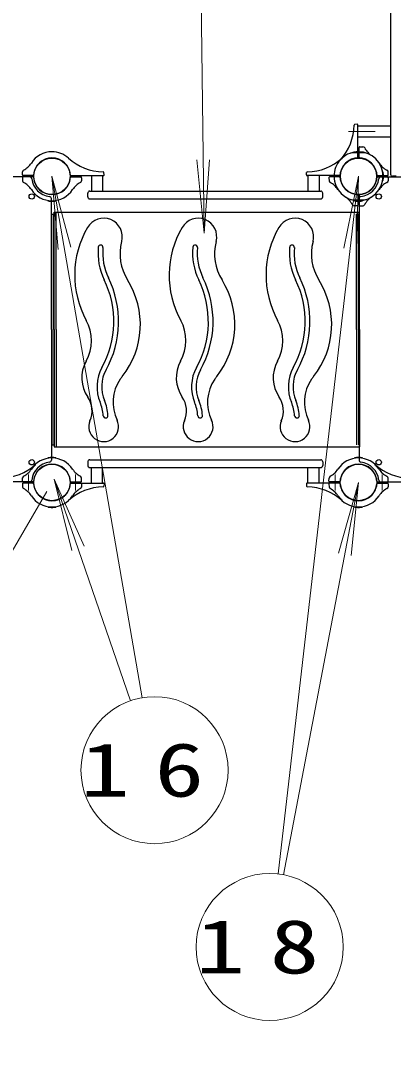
# Model space of a CAD drawing. Units: millimetres on the paper. Extents: x -385 to 0, y -594 to 267.
# Drawn here: x -261.36 to -246.15, y 127.79 to 169.67 of the extents above; entities that cross this region are included whole.
import ezdxf

# ---------------------------------------------------------------- set-up
doc = ezdxf.new("R2010")
doc.units = ezdxf.units.MM
doc.linetypes.add('USER2', pattern=[6, 3, -1, 1, -1])
doc.layers.add('LY_1', color=7, linetype='Continuous', lineweight=25)
doc.styles.add('ＭＳ ゴシック', font='')
doc.styles.get('ＭＳ ゴシック').set_extended_font_data('MS Gothic')

msp = doc.modelspace()

# ---------------------------------------------------------------- linework, layer by layer
at = {"layer": 'LY_1'}
for p, q in [((-246.267, 175.728), (-246.267, 163.395)), ((-247.636, 165.436), (-247.723, 165.431)), ((-247.601, 164.093), (-247.601, 165.403)), ((-247.601, 165.372), (-246.267, 165.372)), ((-247.601, 164.918), (-246.267, 164.918)), ((-247.551, 164.093), (-247.551, 164.486)), ((-247.516, 164.519), (-247.395, 164.515)), ((-261.283, 163.371), (-261.279, 163.492)), ((-257.952, 163.372), (-257.956, 163.459)), ((-249.7, 163.372), (-249.695, 163.459)), ((-246.59, 163.478), (-246.587, 163.478)), ((-246.369, 163.371), (-246.373, 163.492)), ((-260.857, 163.287), (-266.326, 163.287)), ((-261.283, 163.252), (-261.278, 163.121)), ((-260.857, 163.337), (-261.25, 163.337)), ((-259.295, 163.337), (-257.985, 163.337)), ((-259.295, 163.287), (-258.902, 163.287)), ((-258.869, 163.252), (-258.873, 163.131)), ((-258.469, 163.337), (-258.469, 162.703)), ((-258.016, 163.337), (-258.016, 162.703)), ((-248.357, 163.337), (-249.667, 163.337)), ((-249.636, 163.337), (-249.636, 162.703)), ((-249.182, 163.337), (-249.182, 162.703)), ((-248.783, 163.252), (-248.779, 163.131)), ((-248.357, 163.287), (-248.75, 163.287)), ((-246.795, 163.337), (-246.402, 163.337)), ((-246.795, 163.287), (-237.576, 163.287)), ((-246.59, 163.145), (-246.587, 163.145)), ((-246.369, 163.252), (-246.373, 163.121)), ((-246.034, 163.312), (-246.184, 163.312)), ((-258.617, 162.47), (-258.617, 162.62)), ((-258.534, 162.703), (-249.117, 162.703)), ((-249.034, 162.47), (-249.034, 162.62)), ((-247.601, 162.531), (-247.601, 162.138)), ((-247.551, 162.531), (-247.551, 157.062)), ((-260.242, 162.326), (-260.242, 162.323)), ((-260.101, 157.062), (-260.101, 162.402)), ((-259.909, 162.326), (-259.909, 162.323)), ((-258.534, 162.387), (-249.117, 162.387)), ((-247.635, 162.105), (-247.756, 162.109)), ((-247.742, 162.326), (-247.742, 162.323)), ((-247.516, 162.105), (-247.385, 162.109)), ((-247.409, 162.326), (-247.409, 162.323)), ((-260.076, 161.77), (-260.001, 161.77)), ((-260.076, 157.062), (-260.076, 161.77)), ((-260.001, 157.062), (-260.001, 161.77)), ((-259.989, 157.062), (-259.989, 161.853)), ((-259.989, 161.853), (-247.535, 161.853)), ((-259.911, 157.062), (-259.911, 161.853)), ((-247.576, 161.77), (-247.651, 161.77)), ((-247.651, 157.062), (-247.651, 161.77)), ((-247.576, 157.062), (-247.576, 161.77)), ((-247.535, 157.062), (-247.535, 161.853)), ((-260.101, 157.062), (-260.101, 151.722)), ((-260.076, 157.062), (-260.076, 152.353)), ((-260.001, 157.062), (-260.001, 152.353)), ((-259.989, 157.062), (-259.989, 152.27)), ((-259.911, 157.062), (-259.911, 152.27)), ((-247.651, 157.062), (-247.651, 152.353)), ((-247.576, 157.062), (-247.576, 152.353)), ((-247.551, 157.062), (-247.551, 151.722)), ((-247.535, 157.062), (-247.535, 152.27)), ((-260.076, 152.353), (-260.001, 152.353)), ((-259.989, 152.27), (-247.535, 152.27)), ((-260.242, 151.798), (-260.242, 151.8)), ((-259.909, 151.798), (-259.909, 151.8)), ((-258.617, 151.653), (-258.617, 151.503)), ((-258.534, 151.737), (-249.117, 151.737)), ((-249.034, 151.653), (-249.034, 151.503)), ((-247.742, 151.798), (-247.742, 151.8)), ((-247.409, 151.798), (-247.409, 151.8)), ((-258.534, 151.42), (-249.117, 151.42)), ((-258.469, 150.787), (-258.469, 151.42)), ((-258.016, 150.787), (-258.016, 151.42)), ((-249.636, 150.787), (-249.636, 151.42)), ((-249.182, 150.787), (-249.182, 151.42)), ((-260.857, 150.837), (-266.326, 150.837)), ((-261.283, 150.871), (-261.278, 151.002)), ((-260.857, 150.787), (-261.25, 150.787)), ((-259.295, 150.837), (-258.902, 150.837)), ((-259.295, 150.787), (-257.985, 150.787)), ((-258.869, 150.871), (-258.873, 150.992)), ((-248.357, 150.787), (-249.667, 150.787)), ((-248.783, 150.871), (-248.779, 150.992)), ((-248.357, 150.837), (-248.75, 150.837)), ((-246.795, 150.837), (-237.576, 150.837)), ((-246.795, 150.787), (-246.402, 150.787)), ((-246.369, 150.871), (-246.373, 151.002)), ((-261.283, 150.752), (-261.279, 150.631)), ((-258.869, 150.752), (-258.873, 150.621)), ((-257.952, 150.752), (-257.956, 150.664)), ((-249.7, 150.752), (-249.695, 150.664)), ((-248.783, 150.752), (-248.778, 150.621)), ((-246.369, 150.752), (-246.373, 150.631)), ((-260.242, 149.826), (-260.242, 149.823)), ((-259.909, 149.826), (-259.909, 149.823)), ((-247.742, 149.826), (-247.742, 149.823)), ((-247.409, 149.826), (-247.409, 149.823))]:
    msp.add_line(p, q, dxfattribs=at)
at = {"layer": 'LY_1', "lineweight": 13}
for p, q in [((-254.001, 171.425), (-253.876, 160.991)), ((-253.876, 160.991), (-254.173, 163.977)), ((-253.876, 160.991), (-253.65, 163.983)), ((-260.076, 163.312), (-259.825, 160.322)), ((-260.076, 163.312), (-259.31, 160.411)), ((-256.403, 142.024), (-260.076, 163.312)), ((-250.853, 134.829), (-247.576, 163.312)), ((-247.576, 163.312), (-248.177, 160.373)), ((-247.576, 163.312), (-247.658, 160.313)), ((-259.992, 150.947), (-259.264, 148.037)), ((-259.992, 150.947), (-258.77, 148.207)), ((-256.872, 141.903), (-259.992, 150.947)), ((-250.633, 134.795), (-247.576, 150.812)), ((-247.576, 150.812), (-248.393, 147.925)), ((-247.576, 150.812), (-247.879, 147.827))]:
    msp.add_line(p, q, dxfattribs=at)
at = {"layer": 'LY_1', "linetype": 'USER2', "lineweight": 13}
for p, q in [((-247.982, 165.145), (-246.896, 165.145)), ((-247.244, 164.27), (-247.908, 164.27)), ((-247.244, 162.353), (-247.908, 162.353)), ((-261.034, 150.48), (-261.034, 151.144)), ((-259.117, 150.48), (-259.117, 151.144)), ((-248.534, 150.48), (-248.534, 151.144)), ((-246.617, 150.48), (-246.617, 151.144)), ((-260.288, 150.446), (-274.79, 125.408))]:
    msp.add_line(p, q, dxfattribs=at)
at = {"layer": 'LY_1'}
for centre, radius in [((-260.076, 163.312), 0.743), ((-247.576, 163.312), 0.743), ((-260.901, 162.487), 0.108), ((-246.751, 162.487), 0.108), ((-260.901, 151.637), 0.108), ((-246.751, 151.637), 0.108), ((-260.076, 150.812), 0.743), ((-247.576, 150.812), 0.743)]:
    msp.add_circle(centre, radius, dxfattribs=at)
at = {"layer": 'LY_1', "lineweight": 13}
for centre in [(-255.893, 139.067), (-251.196, 131.849)]:
    msp.add_circle(centre, 3, dxfattribs=at)
at = {"layer": 'LY_1'}
for centre, radius, start, end in [((-247.634, 165.403), 0.0333, 0, 93), ((-249.921, 165.44), 2.167, 317.7828, 358.9158), ((-247.721, 165.398), 0.0333, 93, 178.9159), ((-260.076, 163.312), 1, 90, 147.2728), ((-260.076, 163.312), 1, 47.7828, 90), ((-247.576, 163.312), 1, 90, 132.2172), ((-247.576, 163.312), 1, 0, 90), ((-247.517, 164.486), 0.0333, 88, 180), ((-247.398, 164.431), 0.0833, 27.4588, 88), ((-246.585, 164.854), 0.833, 207.4588, 237.2728), ((-261.618, 164.303), 0.833, 297.4588, 327.2728), ((-260.076, 163.312), 0.75, 90, 175.7293), ((-260.076, 163.312), 0.75, 4.2707, 90), ((-257.948, 165.657), 2.167, 227.7828, 268.9158), ((-249.704, 165.657), 2.167, 271.0842, 312.2172), ((-247.576, 163.312), 1, 137.7828, 180), ((-247.576, 163.312), 0.75, 90, 180), ((-247.634, 164.093), 0.0333, 274.2707, 0), ((-247.576, 163.312), 0.75, 0, 90), ((-247.517, 164.093), 0.0333, 180, 265.7293), ((-246.033, 164.303), 0.833, 212.7272, 242.5412), ((-261.25, 163.37), 0.0333, 178, 270), ((-261.195, 163.49), 0.0833, 117.4588, 178), ((-260.857, 163.37), 0.0333, 270, 355.7293), ((-259.295, 163.37), 0.0333, 184.2707, 270), ((-257.99, 163.457), 0.0333, 3, 88.9159), ((-257.985, 163.37), 0.0333, 270, 3), ((-249.667, 163.37), 0.0333, 177, 270), ((-249.662, 163.457), 0.0333, 91.0841, 177), ((-248.357, 163.37), 0.0333, 270, 355.7293), ((-246.795, 163.37), 0.0333, 184.2707, 270), ((-246.587, 163.462), 0.0167, 8.6269, 90), ((-247.576, 163.312), 1.017, 0, 8.6269), ((-246.456, 163.49), 0.0833, 2, 62.5412), ((-246.402, 163.37), 0.0333, 270, 2), ((-246.184, 163.395), 0.0833, 180, 270), ((-261.25, 163.253), 0.0333, 90, 182), ((-261.195, 163.134), 0.0833, 182, 242.5412), ((-261.618, 162.321), 0.833, 32.7272, 62.5412), ((-260.986, 163.203), 0.0833, 6.7872, 90), ((-260.076, 163.312), 0.833, 186.7872, 263.2128), ((-260.857, 163.253), 0.0333, 4.2707, 90), ((-260.076, 163.312), 0.75, 184.2707, 270), ((-260.076, 163.312), 0.75, 270, 355.7293), ((-259.295, 163.253), 0.0333, 90, 175.7293), ((-258.533, 162.321), 0.833, 117.4588, 147.2728), ((-258.956, 163.134), 0.0833, 297.4588, 358), ((-258.902, 163.253), 0.0333, 358, 90), ((-248.75, 163.253), 0.0333, 90, 182), ((-248.695, 163.134), 0.0833, 182, 242.5412), ((-249.118, 162.321), 0.833, 32.7272, 62.5412), ((-247.576, 163.312), 1, 180, 270), ((-248.357, 163.253), 0.0333, 4.2707, 90), ((-247.576, 163.312), 0.75, 180, 270), ((-247.576, 163.312), 1, 270, 0), ((-247.576, 163.312), 0.75, 270, 0), ((-247.576, 163.312), 0.833, 276.7872, 353.2128), ((-246.795, 163.253), 0.0333, 90, 175.7293), ((-246.666, 163.203), 0.0833, 90, 173.2128), ((-246.033, 162.321), 0.833, 117.4588, 147.2728), ((-246.587, 163.162), 0.0167, 270, 351.3731), ((-247.576, 163.312), 1.017, 351.3731, 0), ((-246.456, 163.134), 0.0833, 297.4588, 358), ((-246.402, 163.253), 0.0333, 358, 90), ((-260.076, 163.312), 1, 212.7272, 270), ((-260.076, 163.312), 1, 270, 327.2728), ((-258.534, 162.62), 0.0833, 90, 180), ((-249.117, 162.62), 0.0833, 0, 90), ((-247.634, 162.531), 0.0333, 0, 85.7293), ((-247.517, 162.531), 0.0333, 94.2707, 180), ((-260.226, 162.323), 0.0167, 180, 261.3731), ((-260.076, 163.312), 1.017, 261.3731, 270), ((-260.184, 162.402), 0.0833, 0, 83.2128), ((-260.076, 163.312), 1.017, 270, 278.6269), ((-259.926, 162.323), 0.0167, 278.6269, 0), ((-258.534, 162.47), 0.0833, 180, 270), ((-249.117, 162.47), 0.0833, 270, 0), ((-248.567, 161.769), 0.833, 27.4588, 57.2728), ((-247.754, 162.192), 0.0833, 207.4588, 268), ((-247.726, 162.323), 0.0167, 180, 261.3731), ((-247.576, 163.312), 1.017, 261.3731, 270), ((-247.634, 162.138), 0.0333, 268, 0), ((-247.576, 163.312), 1.017, 270, 278.6269), ((-247.467, 162.402), 0.0833, 96.7872, 180), ((-247.517, 162.138), 0.0333, 180, 272), ((-247.426, 162.323), 0.0167, 278.6269, 0), ((-247.398, 162.192), 0.0833, 272, 332.5412), ((-246.585, 161.769), 0.833, 122.7272, 152.5412), ((-257.969, 160.839), 0.76, 345.2876, 149.7706), ((-254.116, 160.839), 0.76, 345.2876, 149.7706), ((-250.166, 160.839), 0.76, 345.2876, 149.7706), ((-255.293, 159.279), 3.858, 149.7706, 208.6447), ((-251.439, 159.279), 3.858, 149.7706, 208.6447), ((-247.49, 159.279), 3.858, 149.7706, 208.6447), ((-255.725, 160.173), 2.474, 174.2979, 206.1042), ((-258.091, 160.409), 0.0956, 354.2979, 174.2979), ((-255.304, 160.139), 1.996, 165.2876, 212.0947), ((-251.871, 160.173), 2.474, 174.2979, 206.1042), ((-254.238, 160.409), 0.0956, 354.2979, 174.2979), ((-251.45, 160.139), 1.996, 165.2876, 212.0947), ((-247.922, 160.173), 2.474, 174.2979, 206.1042), ((-250.288, 160.409), 0.0956, 354.2979, 174.2979), ((-247.501, 160.139), 1.996, 165.2876, 212.0947), ((-255.725, 160.173), 2.282, 174.2979, 206.1042), ((-251.871, 160.173), 2.282, 174.2979, 206.1042), ((-247.922, 160.173), 2.282, 174.2979, 206.1042), ((-261.425, 157.38), 4.065, 330.9492, 26.1042), ((-257.572, 157.38), 4.065, 330.9492, 26.1042), ((-253.622, 157.38), 4.065, 330.9492, 26.1042), ((-261.425, 157.38), 3.874, 330.9492, 26.1042), ((-259.89, 157.262), 3.418, 321.5643, 32.0947), ((-257.572, 157.38), 3.874, 330.9492, 26.1042), ((-256.037, 157.262), 3.418, 321.5643, 32.0947), ((-253.622, 157.38), 3.874, 330.9492, 26.1042), ((-252.087, 157.262), 3.418, 321.5643, 32.0947), ((-260.192, 156.603), 1.725, 330.8927, 28.6447), ((-256.339, 156.603), 1.725, 330.8927, 28.6447), ((-252.389, 156.603), 1.725, 330.8927, 28.6447), ((-257.466, 155.085), 1.395, 150.8927, 214.4313), ((-256.625, 154.714), 1.617, 150.9492, 202.9471), ((-256.625, 154.714), 1.426, 150.9492, 202.9471), ((-253.613, 155.085), 1.395, 150.8927, 214.4313), ((-252.771, 154.714), 1.617, 150.9492, 202.9471), ((-252.771, 154.714), 1.426, 150.9492, 202.9471), ((-249.663, 155.085), 1.395, 150.8927, 214.4313), ((-248.822, 154.714), 1.617, 150.9492, 202.9471), ((-248.822, 154.714), 1.426, 150.9492, 202.9471), ((-255.91, 154.079), 1.678, 145.5649, 205.7294), ((-255.684, 153.924), 1.952, 141.5643, 145.5649), ((-252.056, 154.079), 1.678, 145.5649, 205.7294), ((-251.83, 153.924), 1.952, 141.5643, 145.5649), ((-248.107, 154.079), 1.678, 145.5649, 205.7294), ((-247.881, 153.924), 1.952, 141.5643, 145.5649), ((-259.44, 153.732), 0.998, 336.3171, 34.4313), ((-259.692, 153.415), 1.905, 4.0218, 22.9471), ((-255.586, 153.732), 0.998, 336.3171, 34.4313), ((-255.839, 153.415), 1.905, 4.0218, 22.9471), ((-251.637, 153.732), 0.998, 336.3171, 34.4313), ((-251.89, 153.415), 1.905, 4.0218, 22.9471), ((-259.692, 153.415), 1.714, 4.0218, 22.9471), ((-255.839, 153.415), 1.714, 4.0218, 22.9471), ((-251.89, 153.415), 1.714, 4.0218, 22.9471), ((-257.969, 153.087), 0.608, 156.3171, 25.7294), ((-257.887, 153.542), 0.0956, 184.0218, 4.0218), ((-254.116, 153.087), 0.608, 156.3171, 25.7294), ((-254.034, 153.542), 0.0956, 184.0218, 4.0218), ((-250.166, 153.087), 0.608, 156.3171, 25.7294), ((-250.084, 153.542), 0.0956, 184.0218, 4.0218), ((-260.076, 150.812), 1, 90, 147.2728), ((-260.076, 150.812), 0.833, 96.7872, 173.2128), ((-260.226, 151.8), 0.0167, 98.6269, 180), ((-260.076, 150.812), 1.017, 90, 98.6269), ((-260.184, 151.722), 0.0833, 276.7872, 0), ((-260.076, 150.812), 1.017, 81.3731, 90), ((-260.076, 150.812), 1, 32.7272, 90), ((-259.926, 151.8), 0.0167, 360, 81.3731), ((-258.534, 151.653), 0.0833, 90, 180), ((-249.117, 151.653), 0.0833, 360, 90), ((-247.576, 150.812), 1, 90, 147.2728), ((-247.726, 151.8), 0.0167, 98.6269, 180), ((-247.576, 150.812), 1.017, 90, 98.6269), ((-247.576, 150.812), 1.017, 81.3731, 90), ((-247.576, 150.812), 1, 32.7272, 90), ((-247.467, 151.722), 0.0833, 180, 263.2128), ((-247.576, 150.812), 0.833, 6.7872, 83.2128), ((-247.426, 151.8), 0.0167, 360, 81.3731), ((-262.204, 153.157), 2.167, 271.0842, 312.2172), ((-261.618, 151.803), 0.833, 297.4588, 327.2728), ((-260.076, 150.812), 0.75, 90, 175.7293), ((-260.076, 150.812), 0.75, 4.2707, 90), ((-258.533, 151.803), 0.833, 212.7272, 242.5412), ((-258.534, 151.503), 0.0833, 180, 270), ((-249.117, 151.503), 0.0833, 270, 360), ((-249.118, 151.803), 0.833, 297.4588, 327.2728), ((-247.576, 150.812), 0.75, 90, 175.7293), ((-247.576, 150.812), 0.75, 4.2707, 90), ((-245.448, 153.157), 2.167, 227.7828, 268.9158), ((-246.033, 151.803), 0.833, 212.7272, 242.5412), ((-261.25, 150.87), 0.0333, 178, 270), ((-261.25, 150.753), 0.0333, 90, 182), ((-261.195, 150.99), 0.0833, 117.4588, 178), ((-260.986, 150.92), 0.0833, 270, 353.2128), ((-260.857, 150.87), 0.0333, 270, 355.7293), ((-260.857, 150.753), 0.0333, 4.2707, 90), ((-259.295, 150.87), 0.0333, 184.2707, 270), ((-259.295, 150.753), 0.0333, 90, 175.7293), ((-258.956, 150.99), 0.0833, 2, 62.5412), ((-258.902, 150.87), 0.0333, 270, 2), ((-258.902, 150.753), 0.0333, 358, 90), ((-257.985, 150.753), 0.0333, 357, 90), ((-249.667, 150.753), 0.0333, 90, 183), ((-248.75, 150.87), 0.0333, 178, 270), ((-248.75, 150.753), 0.0333, 90, 182), ((-248.695, 150.99), 0.0833, 117.4588, 178), ((-248.357, 150.87), 0.0333, 270, 355.7293), ((-248.357, 150.753), 0.0333, 4.2707, 90), ((-246.795, 150.87), 0.0333, 184.2707, 270), ((-246.795, 150.753), 0.0333, 90, 175.7293), ((-246.666, 150.92), 0.0833, 186.7872, 270), ((-246.456, 150.99), 0.0833, 2, 62.5412), ((-246.402, 150.87), 0.0333, 270, 2), ((-246.402, 150.753), 0.0333, 358, 90), ((-261.195, 150.634), 0.0833, 182, 242.5412), ((-261.618, 149.821), 0.833, 32.7272, 62.5412), ((-260.076, 150.812), 0.75, 184.2707, 270), ((-260.076, 150.812), 0.75, 270, 355.7293), ((-257.948, 148.467), 2.167, 91.0841, 132.2172), ((-258.533, 149.821), 0.833, 117.4588, 147.2728), ((-258.956, 150.634), 0.0833, 297.4588, 358), ((-257.99, 150.666), 0.0333, 271.0842, 357), ((-249.662, 150.666), 0.0333, 183, 268.9158), ((-249.704, 148.467), 2.167, 47.7828, 88.9159), ((-248.695, 150.634), 0.0833, 182, 242.5412), ((-249.118, 149.821), 0.833, 32.7272, 62.5412), ((-247.576, 150.812), 0.75, 184.2707, 270), ((-247.576, 150.812), 0.75, 270, 355.7293), ((-246.033, 149.821), 0.833, 117.4588, 147.2728), ((-246.456, 150.634), 0.0833, 297.4588, 358), ((-260.076, 150.812), 1, 212.7272, 270), ((-260.076, 150.812), 1, 270, 327.2728), ((-247.576, 150.812), 1, 212.7272, 270), ((-247.576, 150.812), 1, 270, 327.2728), ((-260.226, 149.823), 0.0167, 180, 261.3731), ((-260.076, 150.812), 1.017, 261.3731, 270), ((-260.076, 150.812), 1.017, 270, 278.6269), ((-259.926, 149.823), 0.0167, 278.6269, 0), ((-247.726, 149.823), 0.0167, 180, 261.3731), ((-247.576, 150.812), 1.017, 261.3731, 270), ((-247.576, 150.812), 1.017, 270, 278.6269), ((-247.426, 149.823), 0.0167, 278.6269, 0)]:
    msp.add_arc(centre, radius, start, end, dxfattribs=at)

# ---------------------------------------------------------------- texts
at = {"layer": 'LY_1', "char_height": 2.199, "attachment_point": 5, "style": 'ＭＳ ゴシック'}
for s, insert in [('\\T1.5;\\W1.35;16', (-255.893, 139.067)), ('\\T1.5;\\W1.35;18', (-251.196, 131.849))]:
    msp.add_mtext(s, dxfattribs=dict(at, insert=insert))

doc.saveas('drawing.dxf')
